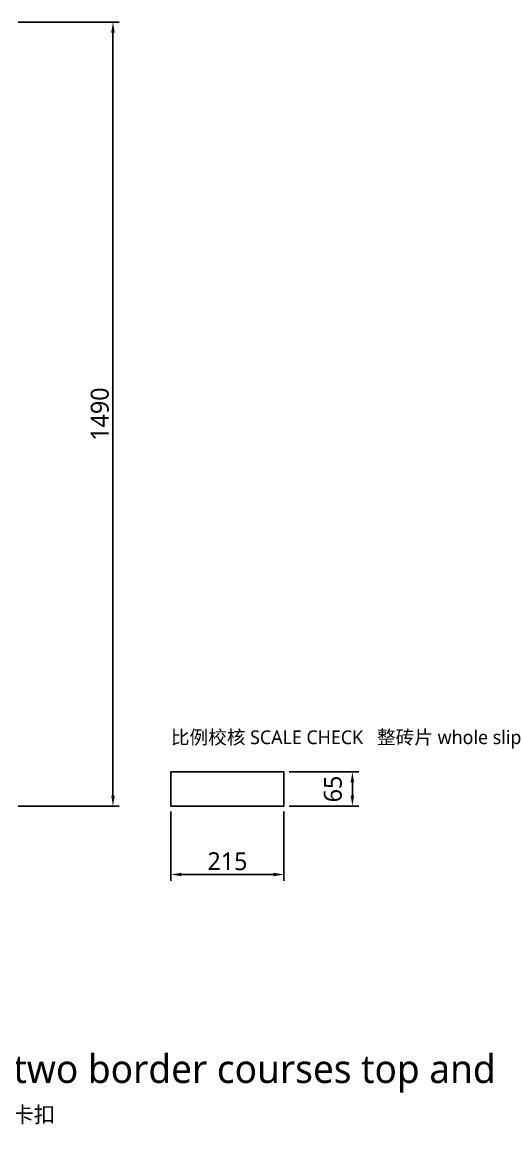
# Model space of a CAD drawing. Header units: millimetres. Extents: x -190 to 8130, y -7782 to 208.
# Drawn here: x 1582 to 2492, y -3324 to -1222 of the extents above; entities that cross this region are included whole.
import ezdxf
from ezdxf.enums import TextEntityAlignment as Align

# ---------------------------------------------------------------- set-up
doc = ezdxf.new("R2010")
doc.units = ezdxf.units.MM
doc.layers.add('DIM', color=8, linetype='Continuous')
doc.layers.add('TITLE', color=7, linetype='Continuous')
doc.styles.add('CN', font='msyh.ttc')
doc.dimstyles.new('MM', dxfattribs={"dimtxt": 34, "dimasz": 20, "dimexe": 12, "dimexo": 10, "dimgap": 8, "dimtad": 1, "dimdec": 1, "dimdsep": 46, "dimtxsty": 'CN', "dimcen": 2.5, "dimazin": 3, "dimtfac": 1, "dimtmove": 0, "dimatfit": 3})

msp = doc.modelspace()

# ---------------------------------------------------------------- linework, layer by layer
at = {"layer": 'DIM'}
msp.add_lwpolyline([(1865, -2712), (2080, -2712), (2080, -2647), (1865, -2647)], close=True, dxfattribs=at)

# ---------------------------------------------------------------- texts
at = {"layer": 'DIM', "style": 'CN'}
msp.add_text('比例校核 SCALE CHECK   整砖片 whole slip', height=26, dxfattribs=at).set_placement((1865, -2602), align=Align.BOTTOM_LEFT)
at = {"layer": 'TITLE', "style": 'CN'}
for s, height, p in [('4   顺砖错缝，上下各两道收边   Stretcher bond, two border courses top and bottom', 54, (0, -3254.5)), ('板面 board 1436 x 1517     灰缝 joint 7     砖片 slip 215 x 65 x 20     共 185 片砖、185 个卡扣', 30, (0, -3322.5))]:
    msp.add_text(s, height=height, dxfattribs=at).set_placement(p, align=Align.BOTTOM_LEFT)

# ---------------------------------------------------------------- dimensions: what is measured, and where the dimension line sits
at = {"layer": 'DIM'}
for base, p1, p2 in [((1755, -2712), (1565, -2712), (1565, -1222)), ((2210, -2712), (2080, -2712), (2080, -2647))]:
    msp.add_linear_dim(base=base, p1=p1, p2=p2, angle=90, dimstyle='MM', dxfattribs=at).render()
msp.add_linear_dim(base=(1865, -2842), p1=(1865, -2712), p2=(2080, -2712), dimstyle='MM', dxfattribs=at).render()

doc.saveas('drawing.dxf')
